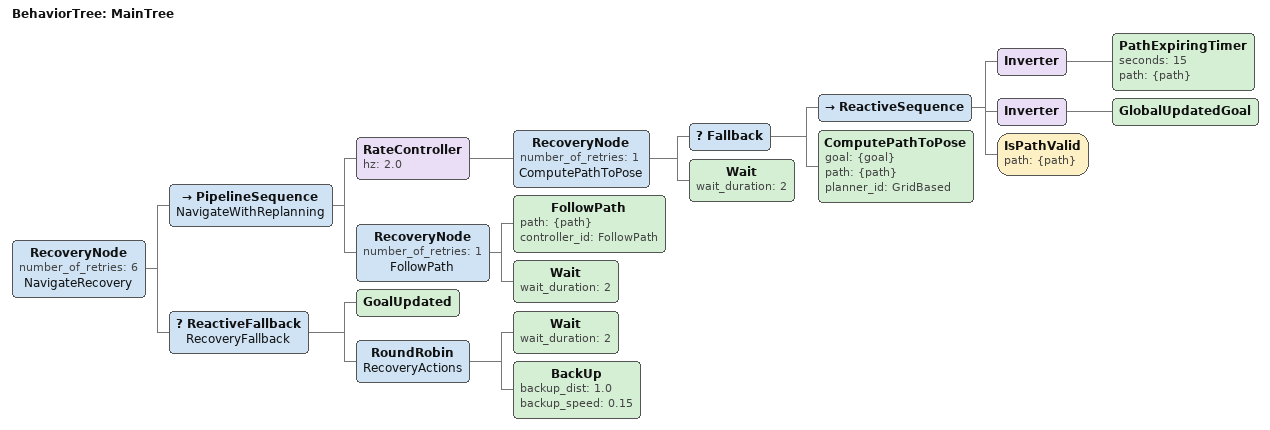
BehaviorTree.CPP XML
<?xml version="1.0"?>
<root main_tree_to_execute="MainTree">
  <BehaviorTree ID="MainTree">
    <RecoveryNode number_of_retries="6" name="NavigateRecovery">
      <PipelineSequence name="NavigateWithReplanning">
        <RateController hz="2.0">
          <RecoveryNode number_of_retries="1" name="ComputePathToPose">
            <Fallback>
              <ReactiveSequence>
                <Inverter>
                  <PathExpiringTimer seconds="15" path="{path}"/>
                </Inverter>
                <Inverter>
                  <GlobalUpdatedGoal/>
                </Inverter>
                <IsPathValid path="{path}"/>
              </ReactiveSequence>
              <ComputePathToPose goal="{goal}" path="{path}" planner_id="GridBased"/>
            </Fallback>
            <Wait wait_duration="2"/>
          </RecoveryNode>
        </RateController>
        <RecoveryNode number_of_retries="1" name="FollowPath">
          <FollowPath path="{path}" controller_id="FollowPath"/>
          <Wait wait_duration="2"/>
        </RecoveryNode>
      </PipelineSequence>
      <ReactiveFallback name="RecoveryFallback">
        <GoalUpdated/>
        <RoundRobin name="RecoveryActions">
          <Wait wait_duration="2"/>
          <BackUp backup_dist="1.0" backup_speed="0.15"/>
        </RoundRobin>
      </ReactiveFallback>
    </RecoveryNode>
  </BehaviorTree>
</root>
